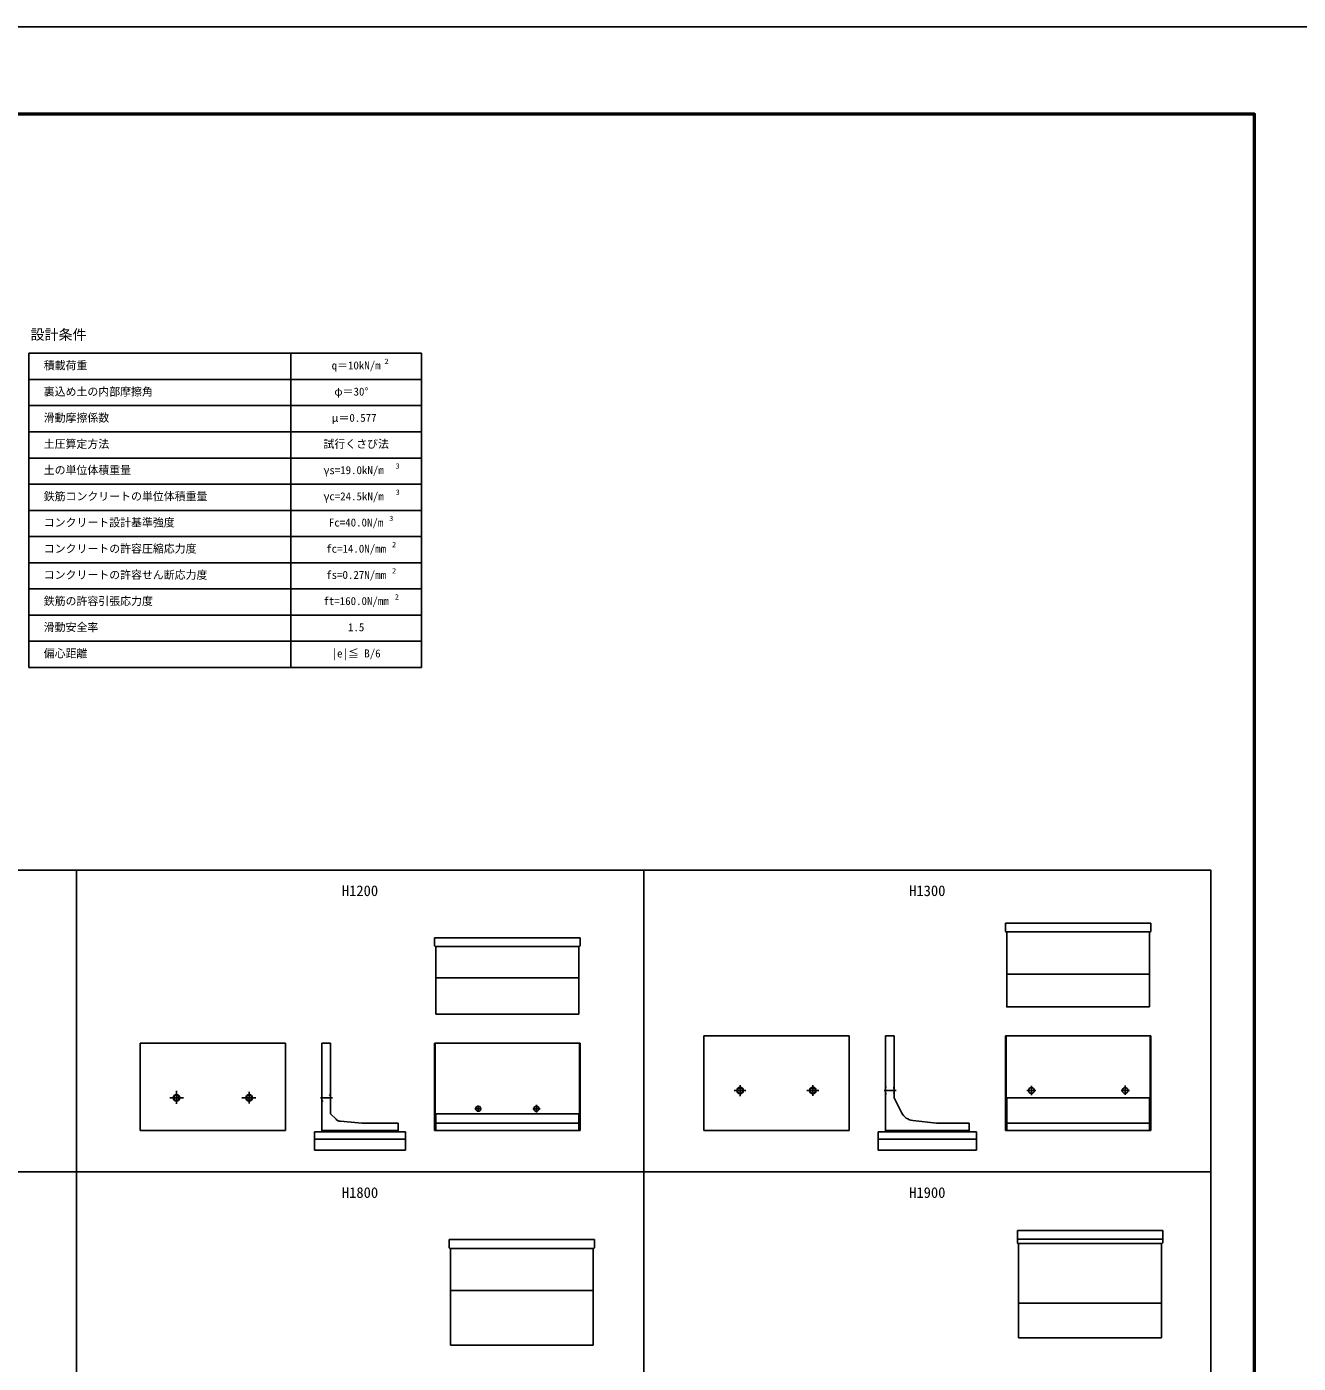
# Model space of a CAD drawing. Units: millimetres, scale not verified. Extents: x -50400 to 50400, y -17820 to 17820.
# Drawn here: x -18083 to -600, y -557 to 17820 of the extents above; entities that cross this region are included whole.
import ezdxf
from ezdxf.enums import TextEntityAlignment as Align

# ---------------------------------------------------------------- set-up
doc = ezdxf.new("R2010")
doc.units = ezdxf.units.MM
doc.header["$LTSCALE"] = 60
doc.linetypes.add('CHAIN1', pattern=[8, 5, -1, 1, -1])
doc.linetypes.add('DOTTED', pattern=[1.75, 0.25, -1.5])
for name, color, linetype, lineweight in [('0-0_CENTER', 7, 'CHAIN1', 25), ('0-2_Defpoints', 5, 'Continuous', 25), ('0-4_HYO', 3, 'Continuous', 25), ('0-6_OUTLINE', 1, 'Continuous', 25), ('0-7_OUTLINE2', 4, 'DOTTED', 25), ('0-8_TXT', 7, 'Continuous', 25), ('0-9_WAKU', 3, 'Continuous', 25)]:
    doc.layers.add(name, color=color, linetype=linetype, lineweight=lineweight)
doc.styles.add('ＭＳ ゴシック', font='')
doc.styles.get('ＭＳ ゴシック').set_extended_font_data('MS Gothic')

msp = doc.modelspace()

# ---------------------------------------------------------------- linework, layer by layer
at = {"layer": '0-0_CENTER'}
for p, q in [((-16025, 3188.21), (-16025, 3009.16)), ((-15025, 3175.69), (-15025, 3014.78)), ((-8356.42, 3192.61), (-8193.59, 3192.61)), ((-8274.5, 3268.38), (-8274.5, 3116.04)), ((-7356.69, 3192.61), (-7193.19, 3192.61)), ((-7274.5, 3267.18), (-7274.5, 3117.72)), ((-6128.22, 3192.61), (-6294.25, 3192.61)), ((-4206.45, 3192.61), (-4331.51, 3192.61)), ((-4269.5, 3130.08), (-4269.5, 3256.71)), ((-2922.62, 3192.61), (-3035.22, 3192.61)), ((-2981.5, 3135.01), (-2981.5, 3260.9)), ((-16114.36, 3092.61), (-15927.52, 3092.61)), ((-15125.29, 3092.61), (-14930.9, 3092.61)), ((-14043.81, 3092.61), (-13879.02, 3092.61)), ((-11834.32, 2942.61), (-11923.81, 2942.61)), ((-11875, 2899.63), (-11875, 2986.51)), ((-11023.45, 2942.61), (-11124.42, 2942.61)), ((-11075, 2891.16), (-11075, 2993.84))]:
    msp.add_line(p, q, dxfattribs=at)
at = {"layer": '0-2_Defpoints'}
msp.add_lwpolyline([(-50400, -17820), (0, -17820), (0, 17820), (-50400, 17820)], close=True, dxfattribs=at)
at = {"layer": '0-4_HYO'}
for p, q in [((-18053.27, 13329.93), (-12653.27, 13329.93)), ((-18053.27, 13329.93), (-18053.27, 9009.93)), ((-14453.27, 13329.93), (-14453.27, 9009.93)), ((-12653.27, 13329.93), (-12653.27, 9009.93)), ((-18053.27, 12969.93), (-12653.27, 12969.93)), ((-18053.27, 12609.93), (-12653.27, 12609.93)), ((-18053.27, 12249.93), (-12653.27, 12249.93)), ((-18053.27, 11889.93), (-12653.27, 11889.93)), ((-18053.27, 11529.93), (-12653.27, 11529.93)), ((-18053.27, 11169.93), (-12653.27, 11169.93)), ((-18053.27, 10809.93), (-12653.27, 10809.93)), ((-18053.27, 10449.93), (-12653.27, 10449.93)), ((-18053.27, 10089.93), (-12653.27, 10089.93)), ((-18053.27, 9729.93), (-12653.27, 9729.93)), ((-18053.27, 9369.93), (-12653.27, 9369.93)), ((-18053.27, 9009.93), (-12653.27, 9009.93))]:
    msp.add_line(p, q, dxfattribs=at)
for points in [[(-25200, 2072.61), (-17400, 2072.61), (-17400, 6222.61), (-25200, 6222.61)], [(-17400, 2072.61), (-9600, 2072.61), (-9600, 6222.61), (-17400, 6222.61)], [(-9600, 2072.61), (-1800, 2072.61), (-1800, 6222.61), (-9600, 6222.61)], [(-25200, -3077.39), (-17400, -3077.39), (-17400, 2072.61), (-25200, 2072.61)], [(-17400, -3077.39), (-9600, -3077.39), (-9600, 2072.61), (-17400, 2072.61)], [(-9600, -3077.39), (-1800, -3077.39), (-1800, 2072.61), (-9600, 2072.61)]]:
    msp.add_lwpolyline(points, close=True, dxfattribs=at)
at = {"layer": '0-6_OUTLINE'}
for p, q in [((-4625.5, 5492.61), (-2625.5, 5492.61)), ((-4616.5, 5372.61), (-2634.5, 5372.61)), ((-2643.5, 5363.61), (-2625.5, 5381.61)), ((-2643.5, 4342.61), (-2643.5, 5363.61)), ((-2625.5, 5381.61), (-2625.5, 5492.61)), ((-12475, 5292.61), (-10475, 5292.61)), ((-12475, 5181.61), (-12475, 5292.61)), ((-12457, 5163.61), (-12475, 5181.61)), ((-12466, 5172.61), (-10484, 5172.61)), ((-12457, 4242.61), (-12457, 5163.61)), ((-10493, 5163.61), (-10475, 5181.61)), ((-10493, 4242.61), (-10493, 5163.61)), ((-10475, 5181.61), (-10475, 5292.61)), ((-2643.5, 4792.61), (-4607.5, 4792.61)), ((-10493, 4742.61), (-12457, 4742.61)), ((-10493, 4242.61), (-12457, 4242.61)), ((-8774.5, 3942.61), (-6774.5, 3942.61)), ((-8774.5, 2642.61), (-8774.5, 3942.61)), ((-6774.5, 2642.61), (-6774.5, 3942.61)), ((-6275.5, 3942.61), (-6155.5, 3942.61)), ((-6275.5, 2622.61), (-6275.5, 3942.61)), ((-6155.5, 3942.61), (-6155.5, 3092.61)), ((-4625.5, 2642.61), (-4625.5, 3942.61)), ((-4625.5, 3942.61), (-2625.5, 3942.61)), ((-4616.5, 3942.61), (-4616.5, 3092.61)), ((-2634.5, 3942.61), (-2634.5, 3092.61)), ((-2625.5, 2642.61), (-2625.5, 3942.61)), ((-16525, 3842.61), (-14525, 3842.61)), ((-16525, 2642.61), (-16525, 3842.61)), ((-14525, 2642.61), (-14525, 3842.61)), ((-14025, 3842.61), (-13905, 3842.61)), ((-14025, 2622.61), (-14025, 3842.61)), ((-13905, 3842.61), (-13905, 2872.61)), ((-12475, 2642.61), (-12475, 3842.61)), ((-12475, 3842.61), (-10475, 3842.61)), ((-12466, 2872.61), (-12466, 3842.61)), ((-10484, 2872.61), (-10484, 3842.61)), ((-10475, 2642.61), (-10475, 3842.61)), ((-6053.86, 2889.34), (-6155.5, 3092.61)), ((-4616.5, 3092.61), (-2634.5, 3092.61)), ((-2634.5, 3092.61), (-2643.5, 3072.61)), ((-2643.5, 2642.61), (-2643.5, 3072.61)), ((-13830.6, 2798.22), (-13905, 2872.61)), ((-13475, 2742.61), (-13768.94, 2769.34)), ((-12466, 2872.61), (-10484, 2872.61)), ((-10484, 2872.61), (-10493, 2862.61)), ((-10493, 2642.61), (-10493, 2862.61)), ((-5575.5, 2742.61), (-5898.08, 2780.12)), ((-14525, 2642.61), (-16525, 2642.61)), ((-12975, 2642.61), (-14025, 2642.61)), ((-12975, 2742.61), (-13475, 2742.61)), ((-12975, 2742.61), (-12975, 2622.61)), ((-12875, 2622.61), (-12875, 2372.61)), ((-10475, 2642.61), (-12475, 2642.61)), ((-12457, 2742.61), (-10493, 2742.61)), ((-8774.5, 2642.61), (-6774.5, 2642.61)), ((-5125.5, 2642.61), (-6275.5, 2642.61)), ((-5025.5, 2622.61), (-5025.5, 2372.61)), ((-4625.5, 2642.61), (-2625.5, 2642.61)), ((-4607.5, 2742.61), (-2643.5, 2742.61)), ((-12875, 2522.61), (-14125, 2522.61)), ((-5025.5, 2522.61), (-6375.5, 2522.61)), ((-12875, 2372.61), (-14125, 2372.61)), ((-5025.5, 2372.61), (-6375.5, 2372.61)), ((-12275, 1142.61), (-10275, 1142.61)), ((-12275, 1031.61), (-12275, 1142.61)), ((-10275, 1031.61), (-10275, 1142.61)), ((-4462.5, 1267.61), (-2462.5, 1267.61)), ((-4462.5, 1147.61), (-2462.5, 1147.61)), ((-2462.5, 1267.61), (-2462.5, 1096.61)), ((-12257, 1013.61), (-12275, 1031.61)), ((-12266, 1022.61), (-10284, 1022.61)), ((-12257, -307.39), (-12257, 1013.61)), ((-10293, 1013.61), (-10275, 1031.61)), ((-10293, -307.39), (-10293, 1013.61)), ((-2471.5, 1087.61), (-4453.5, 1087.61)), ((-2480.5, 1078.61), (-2462.5, 1096.61)), ((-2480.5, -207.39), (-2480.5, 1078.61)), ((-10293, 442.61), (-12257, 442.61)), ((-2480.5, 267.61), (-4444.5, 267.61)), ((-10293, -307.39), (-12257, -307.39))]:
    msp.add_line(p, q, dxfattribs=at)
for points in [[(-4607.5, 5363.61), (-4625.5, 5381.61), (-4625.5, 5492.61)], [(-2643.5, 4342.61), (-4607.5, 4342.61), (-4607.5, 5363.61)], [(-4607.5, 2642.61), (-4607.5, 3072.61), (-4616.5, 3092.61)], [(-12457, 2642.61), (-12457, 2862.61), (-12466, 2872.61)], [(-12875, 2622.61), (-14125, 2622.61), (-14125, 2372.61)], [(-5025.5, 2622.61), (-6375.5, 2622.61), (-6375.5, 2372.61)], [(-5125.5, 2622.61), (-5125.5, 2742.61), (-5575.5, 2742.61)], [(-4444.5, 1078.61), (-4462.5, 1096.61), (-4462.5, 1267.61)], [(-2480.5, -207.39), (-4444.5, -207.39), (-4444.5, 1078.61)]]:
    msp.add_lwpolyline(points, dxfattribs=at)
for centre, radius in [((-16025, 3092.61), 45), ((-16025, 3092.61), 37.5), ((-15025, 3092.61), 45), ((-15025, 3092.61), 37.5), ((-8274.5, 3192.61), 45), ((-8274.5, 3192.61), 37.5), ((-7274.5, 3192.61), 45), ((-7274.5, 3192.61), 37.5), ((-4269.5, 3192.61), 40), ((-2981.5, 3192.61), 40), ((-11875, 2942.61), 35), ((-11075, 2942.61), 35)]:
    msp.add_circle(centre, radius, dxfattribs=at)
for centre, radius, start, end in [((-13759.89, 2868.93), 100, 225, 264.80557), ((-5874.98, 2978.79), 200, 206.56505, 263.36749)]:
    msp.add_arc(centre, radius, start, end, dxfattribs=at)
at = {"layer": '0-7_OUTLINE2'}
for p, q in [((-14020, 3137.3), (-14025, 3142.61)), ((-13910, 3130.43), (-14020, 3137.3)), ((-13910, 3130.43), (-13905, 3135.11)), ((-6155.5, 3230.11), (-6275.5, 3237.61)), ((-6275.5, 3147.61), (-6155.5, 3155.11)), ((-14020, 3047.93), (-14025, 3042.61)), ((-14020, 3047.93), (-13910, 3054.8)), ((-13910, 3054.8), (-13905, 3050.11))]:
    msp.add_line(p, q, dxfattribs=at)
at = {"layer": '0-9_WAKU', "lineweight": 50}
msp.add_lwpolyline([(-49200, -16620), (-1200, -16620), (-1200, 16620), (-49200, 16620)], close=True, dxfattribs=at)

# ---------------------------------------------------------------- texts
at = {"layer": '0-8_TXT', "style": 'ＭＳ ゴシック'}
for s, height, p in [('設計条件', 140.8, (-18029.27, 13473.93)), ('積載荷重', 110, (-17849.01, 13074.93)), ('2', 73.31, (-13165.05, 13161.08)), ('q＝10kN/m', 110, (-13890.77, 13074.93)), ('裏込め土の内部摩擦角', 110, (-17849.01, 12714.93)), ('φ＝30°', 110, (-13853.27, 12714.93)), ('滑動摩擦係数', 110, (-17849.01, 12354.93)), ('μ＝0.577', 110, (-13890.77, 12354.93)), ('土圧算定方法', 110, (-17849.01, 11994.93)), ('試行くさび法', 110, (-14003.27, 11994.93)), ('土の単位体積重量', 110, (-17849.01, 11634.93)), ('γs=19.0kN/m', 110, (-14003.27, 11634.93)), ('3', 73.31, (-13011.8, 11721.08)), ('鉄筋コンクリートの単位体積重量', 110, (-17849.01, 11274.93)), ('γc=24.5kN/m', 110, (-14003.27, 11274.93)), ('3', 73.31, (-13011.8, 11361.08)), ('コンクリート設計基準強度', 110, (-17849.01, 10914.93)), ('Fc=40.0N/m', 110, (-13928.27, 10914.93)), ('3', 73.31, (-13099.42, 11001.08)), ('コンクリートの許容圧縮応力度', 110, (-17849.01, 10554.93)), ('fc=14.0N/mm', 110, (-13965.77, 10554.93)), ('2', 73.31, (-13059.86, 10641.08)), ('コンクリートの許容せん断応力度', 110, (-17849.01, 10194.93)), ('fs=0.27N/mm', 110, (-13965.77, 10194.93)), ('2', 73.31, (-13059.86, 10281.08)), ('鉄筋の許容引張応力度', 110, (-17849.01, 9834.93)), ('ft=160.0N/mm', 110, (-14003.27, 9834.93)), ('2', 73.31, (-13022.26, 9921.08)), ('滑動安全率', 110, (-17849.01, 9474.93)), ('1.5', 110, (-13665.77, 9474.93)), ('偏心距離', 110, (-17849.01, 9114.93)), ('|e|≦ B/6', 110, (-13890.77, 9114.93)), ('H1200', 146.6, (-13750, 5822.61)), ('H1300', 146.6, (-5950, 5822.61)), ('H1800', 146.6, (-13750, 1672.61)), ('H1900', 146.6, (-5950, 1672.61))]:
    msp.add_text(s, height=height, dxfattribs=at).set_placement(p, align=Align.BOTTOM_LEFT)

doc.saveas('drawing.dxf')
